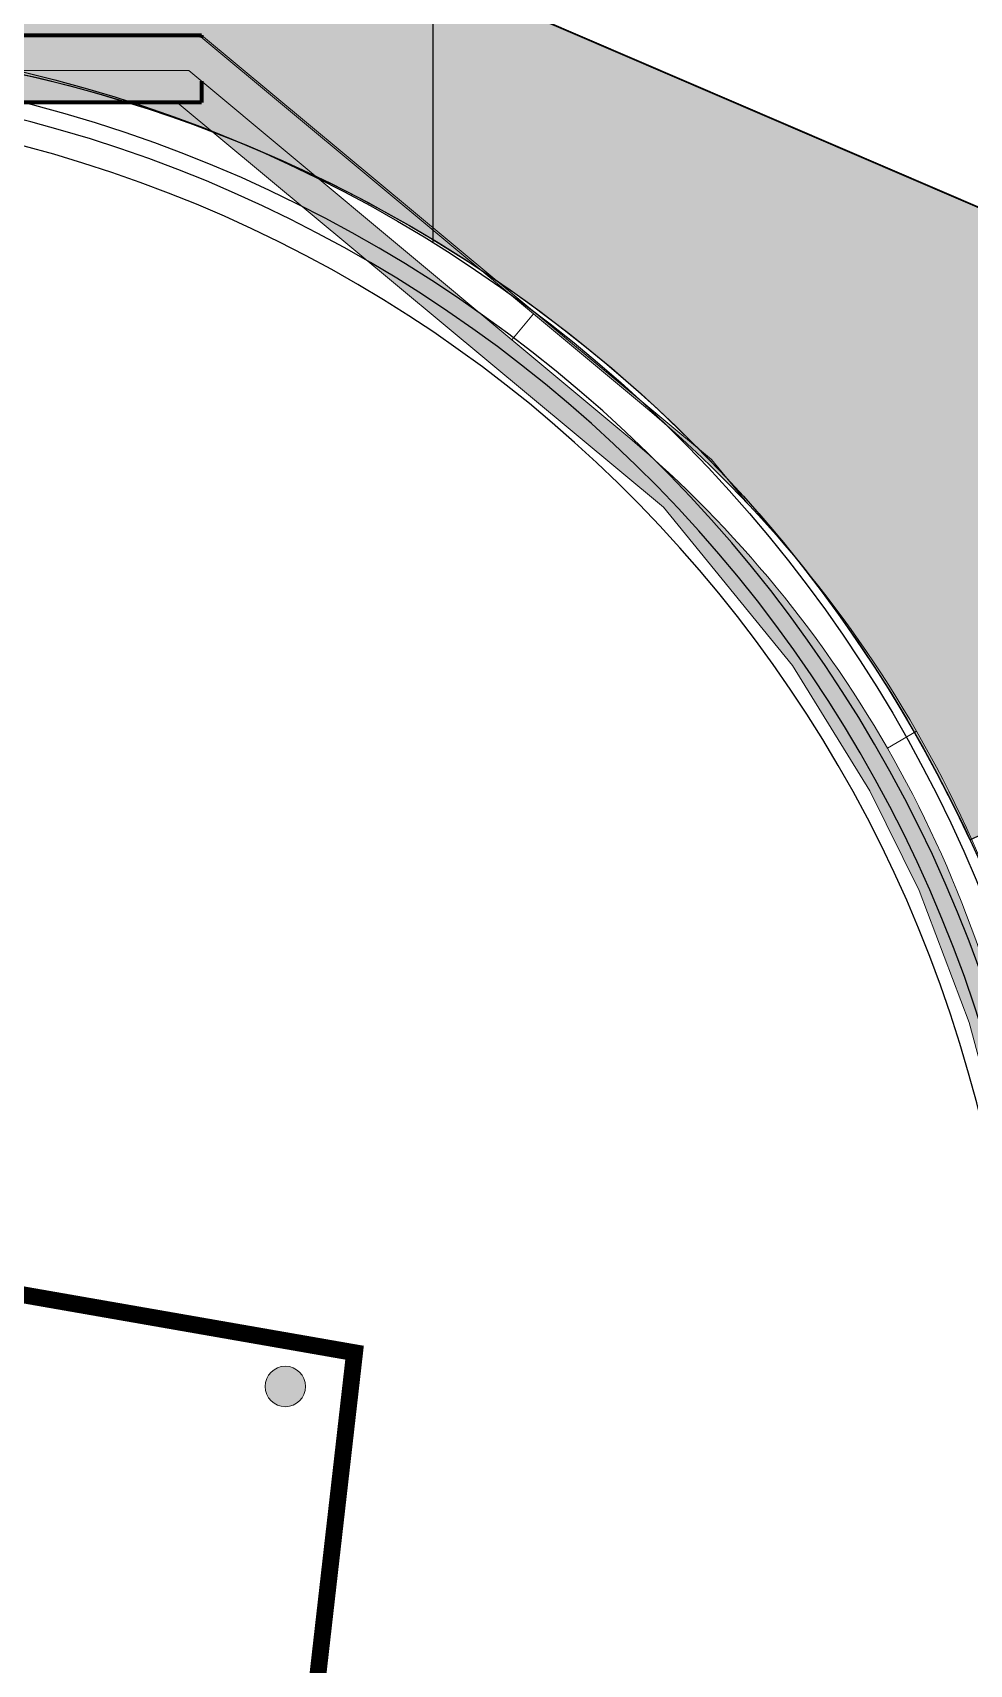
# Model space of a CAD drawing. Extents: x -14.2 to 52.3, y 3.7 to 90.9.
# Drawn here: x 1.926 to 4.705, y 24.754 to 29.597 of the extents above; entities that cross this region are included whole.
import ezdxf

# ---------------------------------------------------------------- set-up
doc = ezdxf.new("R2010")
doc.units = 0
doc.linetypes.add('limpo_PINI-PSG-PE-0102-LAZ-R00$0$CENTER2', pattern=[28.575000000000003, 19.05, -3.175, 3.175, -3.175])
doc.linetypes.add('limpo_PINI-PSG-PE-0102-LAZ-R00$0$DASHDOT', pattern=[1, 0.5, -0.25, 0, -0.25])
for name, color, linetype in [('FOR_CONTROL', 2, 'Continuous'), ('limpo_PINI-PSG-PE-0102-LAZ-R00$0$PA_ESTR', 181, 'limpo_PINI-PSG-PE-0102-LAZ-R00$0$CENTER2'), ('limpo_PINI-PSG-PE-0102-LAZ-R00$0$PA_EXTE_1', 1, 'Continuous'), ('limpo_PINI-PSG-PE-0102-LAZ-R00$0$PA_EXTE_3', 3, 'Continuous'), ('limpo_PINI-PSG-PE-0102-LAZ-R00$0$PA_LIMI_TER', 32, 'limpo_PINI-PSG-PE-0102-LAZ-R00$0$DASHDOT'), ('limpo_PINI-PSG-PE-0102-LAZ-R00$0$XR_ARQT', 7, 'Continuous'), ('XR_ARQT', 7, 'Continuous')]:
    doc.layers.add(name, color=color, linetype=linetype)
for name, color, linetype, lineweight in [('limpo_PINI-PSG-PE-0102-LAZ-R00$0$A-ANNO-NOTE', 131, 'Continuous', 5), ('limpo_PINI-PSG-PE-0102-LAZ-R00$0$A-GLAZ-CURT', 52, 'Continuous', 5), ('limpo_PINI-PSG-PE-0102-LAZ-R00$0$A-WALL', 1, 'Continuous', 5), ('limpo_PINI-PSG-PE-0102-LAZ-R00$0$S-BEAM', 12, 'Continuous', 5), ('limpo_PINI-PSG-PE-0102-LAZ-R00$0$S-COLS', 52, 'Continuous', 5)]:
    doc.layers.add(name, color=color, linetype=linetype, lineweight=lineweight)
doc.layers.add('PA_VEGE_AUX2', color=6, linetype='Continuous', plot=False)
doc.layers.add('PA_VEGE_FOR_CLFLVD', color=7, linetype='Continuous', true_color=0x4e79a6)

# ---------------------------------------------------------------- blocks, each defined once
blk = doc.blocks.new('limpo_PINI-PSG-PE-0102-LAZ-R00$0$TQS - Pilar retangular - 60_0 x 20_0-333541-5PPE_008_LAZER__P_A_0_09_')
at = {"layer": 'limpo_PINI-PSG-PE-0102-LAZ-R00$0$S-COLS', "lineweight": 100}
h = blk.add_hatch(color=90, dxfattribs=at)
h.paths.add_polyline_path([(300.0000000000011, -99.99999999999892), (300.0000000000011, -36.65853821947638), (261.999562066829, -5.000000000011858), (-300.0000000000011, -5.000000000024852), (-300.0000000000011, -99.99999999999892), (298.1970951188283, -99.99999999999892)])
h.paths.add_polyline_path([(300.0000000000011, 93.49798222884496), (300.0000000000011, 100.0000000000076), (-300.0000000000011, 100.0000000000076), (-300.0000000000011, 94.9999999999784), (298.1970951188196, 94.9999999999784)])
at = {"layer": 'limpo_PINI-PSG-PE-0102-LAZ-R00$0$S-COLS', "color": 250, "lineweight": 100}
for p, q in [((-300.0000000000002, 99.99999999999993), (299.9999999999998, 99.99999999999993)), ((-300.0000000000002, 94.99999999997294), (-300.0000000000002, 99.99999999999993)), ((299.9999999999998, 99.99999999999993), (299.9999999999998, 93.49798222883192)), ((-300.0000000000002, -99.99999999999982), (-300.0000000000002, -5.000000000020588)), ((299.9999999999998, -36.65853821948753), (299.9999999999998, -99.99999999999982)), ((299.9999999999998, -99.99999999999982), (-300.0000000000002, -99.99999999999982))]:
    blk.add_line(p, q, dxfattribs=at)
blk = doc.blocks.new('limpo_PINI-PSG-PE-0102-LAZ-R00$0$PINI-EST-PE-1101-TQR-R20_rvt-1-5PPE_008_LAZER__P_A_0_09_')
at = {"layer": 'limpo_PINI-PSG-PE-0102-LAZ-R00$0$S-BEAM'}
h = blk.add_hatch(color=10, dxfattribs=at)
h.paths.add_polyline_path([(-3445.818852572332, 1002.436948487841), (-3471.268732961418, 1307.569724331384), (-3437.421671906809, 1645.3120432918), (-3439.113943225258, 1640.56240154903), (-3460.890428985822, 1549.746523062216), (-3472.85031263063, 1457.125249584596), (-3474.816077339841, 1362.477767555962), (-3469.206161440694, 1212.667622638307), (-3468.888520223875, 1209.812316475158)])
h.paths.add_polyline_path([(-3504.140909856078, 1526.699294772135), (-3500.230644376452, 1556.981677035636), (-3477.457310157661, 1651.954776731042), (-3444.67813660358, 1743.954995199854), (-3434.070724681554, 1765.958992522668), (-3454.638230898064, 1762.593556575098), (-3522.194107785773, 2175.149374039208), (-3563.195075294235, 2384.196334955865), (-3615.891212158878, 2587.375611797126), (-3679.405815833908, 2783.730659267051), (-3755.84388244162, 2979.137438799743), (-3843.888965784388, 3169.639238810702), (-3943.232432764334, 3354.554000099476), (-4052.2018410202, 3531.198276947033), (-4171.50942045486, 3701.118697416326), (-4300.75584630366, 3863.720830571641), (-4439.51246404384, 4018.435846969758), (-4587.324914042283, 4164.722508590459), (-4743.142725012654, 4302.069062244143), (-5974.999999999997, 5328.341461780517), (-5974.999999999997, 5265.000000000003), (-6047.355318851986, 5265.000000000003), (-4604.439568892836, 4064.308880506394), (-4221.735162347261, 3594.948057946381), (-3991.917140430442, 3222.962258819212), (-3846.124665578303, 2926.808532472156), (-3697.052025114194, 2535.271392238486), (-3595.574654016618, 2157.603592034477), (-3529.201439355264, 1751.970703331166), (-3507.509701922836, 1556.981677035628)])
h.paths.add_polyline_path([(-3436.170924815748, 1648.822473639809), (-3367.463489906623, 1776.857853080658), (-3385.931757459767, 1773.835912994275), (-3407.769599911916, 1728.535529603394), (-3435.054902393625, 1651.954776731042)])
h.paths.add_polyline_path([(-3358.404631617835, 1793.738913475913), (-3339.224557333409, 1829.480723542878), (-3342.878992010966, 1851.814414963387), (-3362.686686962119, 1819.908242289495), (-3361.500833385317, 1812.661023446932)])
h.paths.add_polyline_path([(-3372.492402052448, 1879.834834035683), (-3352.679681244136, 1911.710291714533), (-3399.820571401351, 2199.80686121293), (-3506.533694068851, 2596.960530595884), (-3547.514203479848, 2704.595247537537), (-3501.298598525788, 2549.966689512253), (-3457.624260581286, 2370.826533346049), (-3420.550130070004, 2173.534561248557), (-3374.47936519899, 1891.977949372083)])
h.paths.add_polyline_path([(-4353.46201333347, 4072.991209019057), (-4461.65173493355, 4205.678515081482), (-5974.999999999997, 5465.000000000001), (-5974.999999999997, 5458.497982228842), (-4669.912277850199, 4371.216577627906), (-4510.642985751067, 4230.343293637878), (-4359.980774325038, 4080.300341133916)])
at = {"layer": 'limpo_PINI-PSG-PE-0102-LAZ-R00$0$S-BEAM', "color": 55, "lineweight": 18}
for p, q in [((-5240.386429017836, 4853.707058097068), (-5974.999999999995, 5464.999999999998)), ((-5974.999999999995, 5464.999999999998), (-5974.999999999995, 5458.497982228831)), ((-5974.999999999995, 5328.341461780507), (-5974.999999999995, 5265)), ((-5974.999999999995, 5265), (-6047.355318851988, 5265)), ((-6047.355318851988, 5265), (-4604.439568892839, 4064.30888050639)), ((-4461.651734933549, 4205.678515081479), (-5240.386429017836, 4853.707058097068)), ((-4353.462013333462, 4072.991209019045), (-4461.651734933549, 4205.678515081479)), ((-4604.439568892839, 4064.30888050639), (-4221.73516234726, 3594.948057946379)), ((-4221.73516234726, 3594.948057946379), (-3991.917140430439, 3222.96225881921)), ((-3991.917140430439, 3222.96225881921), (-3846.124665578299, 2926.80853247215)), ((-3846.124665578299, 2926.80853247215), (-3697.052025114189, 2535.27139223848)), ((-3697.052025114189, 2535.27139223848), (-3595.574654016619, 2157.60359203447))]:
    blk.add_line(p, q, dxfattribs=at)
at = {"layer": 'limpo_PINI-PSG-PE-0102-LAZ-R00$0$S-COLS', "color": 55, "lineweight": 18}
blk.add_blockref('limpo_PINI-PSG-PE-0102-LAZ-R00$0$TQS - Pilar retangular - 60_0 x 20_0-333541-5PPE_008_LAZER__P_A_0_09_', (-6275.000000000001, 5365), dxfattribs=at)
blk = doc.blocks.new('limpo_PINI-PSG-PE-0102-LAZ-R00$0$Parede básica _ DAA_GDC_VID_TOPO - ___-2044641-5PPE_008_LAZER__P_A_0_09_')
at = {"layer": 'limpo_PINI-PSG-PE-0102-LAZ-R00$0$A-WALL'}
for p, q in [((-6789.999999695204, 5359.999999999979), (-6789.999999695204, 5459.999999999979)), ((-6789.999999695204, 5459.999999999979), (-5976.802904881172, 5459.999999999977)), ((-6013.000437933173, 5359.999999999977), (-6789.999999695204, 5359.999999999979))]:
    blk.add_line(p, q, dxfattribs=at)
blk = doc.blocks.new('limpo_PINI-PSG-PE-0102-LAZ-R00$0$Parede básica _ DAA_GDC_VID_TOPO - ___-2044768-5PPE_008_LAZER__P_A_0_09_')
at = {"layer": 'limpo_PINI-PSG-PE-0102-LAZ-R00$0$A-WALL'}
for p, q in [((-5054.008818187342, 4561.05465891577), (-4990.000513206807, 4637.885231564417)), ((-4669.912277850201, 4371.216577627897), (-4990.000513206806, 4637.885231564418)), ((-5054.008818187342, 4561.05465891577), (-4733.920582830736, 4294.38600497925))]:
    blk.add_line(p, q, dxfattribs=at)
blk = doc.blocks.new('limpo_PINI-PSG-PE-0102-LAZ-R00$0$Parede básica _ DAA_GDC_VID_TOPO - ___-2044769-5PPE_008_LAZER__P_A_0_09_')
at = {"layer": 'limpo_PINI-PSG-PE-0102-LAZ-R00$0$A-WALL'}
for p, q in [((-4990.000513206806, 4637.885231564418), (-5976.802904881173, 5459.999999999977)), ((-6013.000437933173, 5359.999999999975), (-5054.008818187342, 4561.05465891577)), ((-4990.000513206807, 4637.885231564417), (-5054.008818187342, 4561.05465891577))]:
    blk.add_line(p, q, dxfattribs=at)
blk = doc.blocks.new('limpo_PINI-PSG-PE-0102-LAZ-R00$0$Parede básica _ DAA_GDC_VID_TOPO - ___-2045209-5PPE_008_LAZER__P_A_0_09_')
at = {"layer": 'limpo_PINI-PSG-PE-0102-LAZ-R00$0$A-WALL'}
blk.add_line((-3940.173590236188, 3349.574266835034), (-3853.454355567685, 3399.371599479554), dxfattribs=at)
for radius, start, end in [(3595.000000000003, 9.292885413735663, 29.8660066939823), (3494.999999999999, 9.292885413735283, 29.86600669398186)]:
    blk.add_arc((-6971.010841900385, 1609.157490909044), radius, start, end, dxfattribs=at)
blk = doc.blocks.new('limpo_PINI-PSG-PE-0102-LAZ-R00$0$Parede básica _ DAA_GDC_VID_TOPO - ___-2045208-5PPE_008_LAZER__P_A_0_09_')
at = {"layer": 'limpo_PINI-PSG-PE-0102-LAZ-R00$0$A-WALL'}
blk.add_line((-3853.454355567688, 3399.37159947956), (-3940.173590236192, 3349.574266835039), dxfattribs=at)
for radius, start, end in [(3595.000000000002, 29.86600669398239, 50.20198740706713), (3494.999999999997, 29.86600669398194, 50.20198740706666)]:
    blk.add_arc((-6971.010841900385, 1609.157490909044), radius, start, end, dxfattribs=at)
blk = doc.blocks.new('limpo_PINI-PSG-PE-0102-LAZ-R00$0$A$C745163c0')
at = {"layer": 'limpo_PINI-PSG-PE-0102-LAZ-R00$0$A-ANNO-NOTE'}
h = blk.add_hatch(color=256, dxfattribs=at)
edge = h.paths.add_edge_path()
edge.add_arc((-11406.29086179814, 3970.003785551493), 60.00000000000001, 0, 360)
blk.add_circle((-11406.29086179814, 3970.003785551493), 60.00000000000001, dxfattribs=at)
at = {"lineweight": 5}
blk.add_blockref('limpo_PINI-PSG-PE-0102-LAZ-R00$0$PINI-EST-PE-1101-TQR-R20_rvt-1-5PPE_008_LAZER__P_A_0_09_', (-5680.000134577966, 2515.000063640069), dxfattribs=at)
at = {"layer": 'limpo_PINI-PSG-PE-0102-LAZ-R00$0$A-GLAZ-CURT'}
for name in ['limpo_PINI-PSG-PE-0102-LAZ-R00$0$Parede básica _ DAA_GDC_VID_TOPO - ___-2044641-5PPE_008_LAZER__P_A_0_09_', 'limpo_PINI-PSG-PE-0102-LAZ-R00$0$Parede básica _ DAA_GDC_VID_TOPO - ___-2044769-5PPE_008_LAZER__P_A_0_09_', 'limpo_PINI-PSG-PE-0102-LAZ-R00$0$Parede básica _ DAA_GDC_VID_TOPO - ___-2044768-5PPE_008_LAZER__P_A_0_09_', 'limpo_PINI-PSG-PE-0102-LAZ-R00$0$Parede básica _ DAA_GDC_VID_TOPO - ___-2045208-5PPE_008_LAZER__P_A_0_09_', 'limpo_PINI-PSG-PE-0102-LAZ-R00$0$Parede básica _ DAA_GDC_VID_TOPO - ___-2045209-5PPE_008_LAZER__P_A_0_09_']:
    blk.add_blockref(name, (-5680.000134577966, 2515.000063640069), dxfattribs=at)
blk = doc.blocks.new('limpo_PINI-PSG-PE-0102-LAZ-R00')
at = {"layer": 'limpo_PINI-PSG-PE-0102-LAZ-R00$0$XR_ARQT', "xscale": 0.001000000000038553, "yscale": 0.001000000000038553, "zscale": 0.001000000000038553}
blk.add_blockref('limpo_PINI-PSG-PE-0102-LAZ-R00$0$A$C745163c0', (14.12395706891857, 21.59203309899526), dxfattribs=at)
at = {"layer": 'limpo_PINI-PSG-PE-0102-LAZ-R00$0$PA_ESTR', "ltscale": 0.1}
blk.add_lwpolyline([(3.156370340831273, 28.95657209308884), (3.156370340831273, 42.56707684224036)], dxfattribs=at)
at = {"layer": 'limpo_PINI-PSG-PE-0102-LAZ-R00$0$PA_EXTE_1'}
for points in [[(4.994984180468868, 25.8542924348945), (4.993484260829298, 25.86777535072603, 0.3821237555456981), (0.9384986659880409, 29.49667466836084), (-9.590897690729115, 29.49667466836087)], [(4.956921333403519, 25.74421567067631), (4.943790809912127, 25.8622471560892, 0.3821237555456984), (0.9384986659880418, 29.44667466836084), (-9.590897690729115, 29.44667466836088)]]:
    blk.add_lwpolyline(points, format="xyb", dxfattribs=at)
at = {"layer": 'limpo_PINI-PSG-PE-0102-LAZ-R00$0$PA_EXTE_3'}
blk.add_lwpolyline([(-6.830897690729113, 30.12167466836081), (-6.830897690729113, 29.57167466836086), (1.002364343794504, 29.57167466836083, -0.380245224274439), (5.053379563935465, 25.97019055355436, -0.1531801287073916), (5.484150721675237, 26.34847170504464, -0.05135231845461264), (6.200871258896051, 26.63480315547363, -0.01985786056693518), (9.339765754052713, 27.3537090798965), (10.68896945769017, 27.64190738622924), (10.42478953059854, 28.18774906552797, 0.3463695001600208), (9.86868876508693, 28.45855234956494), (8.041186462910261, 28.0619480758721, -0.1561362602555584), (6.827444847312432, 28.17890672939174), (-2.798764884455749, 32.31519822789124, 0.3284251371073352), (-3.953654568017672, 32.0462298143226), (-5.299559249290085, 30.47187075314994, -0.2192842259105381), (-6.059661131787839, 30.12167466836081)], format="xyb", close=True, dxfattribs=at)
blk.add_lwpolyline([(-2.798764884455748, 32.31519822789124), (6.827444847312433, 28.17890672939173)], dxfattribs=at)
blk.add_lwpolyline([(4.924607525155452, 25.35634666519787), (4.869250633536369, 25.85395486413396, 0.3821237555456982), (0.9384986659880425, 29.37167466836084), (-9.590897690729115, 29.37167466836087)], format="xyb", dxfattribs=at)
at = {"layer": 'limpo_PINI-PSG-PE-0102-LAZ-R00$0$PA_LIMI_TER', "const_width": 0.05, "flags": 128}
blk.add_lwpolyline([(0.4970085624111462, 4.36558723695434), (45.47574832000223, 3.670261625334525), (49.07745403936157, 28.95735333842442), (49.72918204826378, 28.88924482142271), (52.34296923005887, 53.35727549986834), (-10.25666744386623, 53.13422794217987), (-13.38075469829495, 28.51118229803883), (2.923073656842611, 25.66223405756262)], close=True, dxfattribs=at)

msp = doc.modelspace()

# ---------------------------------------------------------------- hatches: boundary and pattern name
at = {"layer": 'PA_VEGE_FOR_CLFLVD'}
h = msp.add_hatch(color=256, dxfattribs=at)
h.dxf.hatch_style = 1
edge = h.paths.add_edge_path()
edge.add_line((2.227435911981868, 30.15548716784169), (1.691764435867456, 30.08623995685169))
edge.add_arc((1.973906705972902, 29.09680220441078), 1.028878674351633, 105.9157196465301, 126.7213149069633)
edge.add_arc((1.960882713968397, 29.12313282242063), 1.000000000000006, 127.0252285469963, 147.6264313990299)
edge.add_line((1.116307693411247, 29.65857005931297), (1.060951662791907, 29.57125390444552))
edge.add_arc((1.002364343794477, 25.49260459524513), 4.079070073115697, 24.75732667441008, 89.17703754128672, ccw=False)
edge.add_line((4.70652557909954, 27.20082068352301), (6.827444847312415, 28.17890672939174))
edge.add_line((6.827444847312415, 28.17890672939174), (2.227435911981868, 30.15548716784169))

# ---------------------------------------------------------------- linework, layer by layer
at = {"layer": 'FOR_CONTROL'}
for points in [[(2.227435911981874, 30.1554871678417), (1.691764435867471, 30.08623995685169, 0.09103174545240353), (1.358716093013669, 29.92150326313595, 0.09013259768903704), (1.116307693411259, 29.65857005931299), (1.060951662791908, 29.57125390444552, -0.2887283410446305), (4.706525579099539, 27.20082068352301), (6.827444847312419, 28.17890672939174)], [(2.227435911981868, 30.15548716784169), (1.691764435867456, 30.08623995685169, 0.09103174545233114), (1.358716093013894, 29.92150326313612, 0.0901325976891136), (1.116307693411247, 29.65857005931297), (1.060951662791907, 29.57125390444552, -0.2887283410446306), (4.70652557909954, 27.20082068352301), (6.827444847312415, 28.17890672939174)]]:
    msp.add_lwpolyline(points, format="xyb", close=True, dxfattribs=at)
at = {"layer": 'PA_VEGE_AUX2'}
msp.add_lwpolyline([(-6.830897690729103, 30.12167466836081), (-6.830897690729103, 29.57167466836086), (1.002364343794483, 29.57167466836083, -0.3802452242744389), (5.053379563935465, 25.97019055355436, -0.1531801287073913), (5.484150721675235, 26.34847170504464, -0.05135231845461265), (6.200871258896058, 26.63480315547364, -0.01985786056693517), (9.339765754052706, 27.3537090798965), (10.68896945769018, 27.64190738622924), (10.42478953059853, 28.18774906552797, 0.3463695001600199), (9.868688765086915, 28.45855234956494), (8.041186462910247, 28.0619480758721, -0.1561362602555586), (6.827444847312421, 28.17890672939174), (-2.79876488445575, 32.31519822789124, 0.3284251371073353), (-3.953654568017669, 32.0462298143226), (-5.29955924929007, 30.47187075314994, -0.219284225910538), (-6.059661131787834, 30.12167466836081)], format="xyb", close=True, dxfattribs=at)

# ---------------------------------------------------------------- next in the draw order: block references
at = {"layer": 'XR_ARQT'}
msp.add_blockref('limpo_PINI-PSG-PE-0102-LAZ-R00', (-0.04176675143469311, 0.01701602956512716), dxfattribs=at)

doc.saveas('drawing.dxf')
